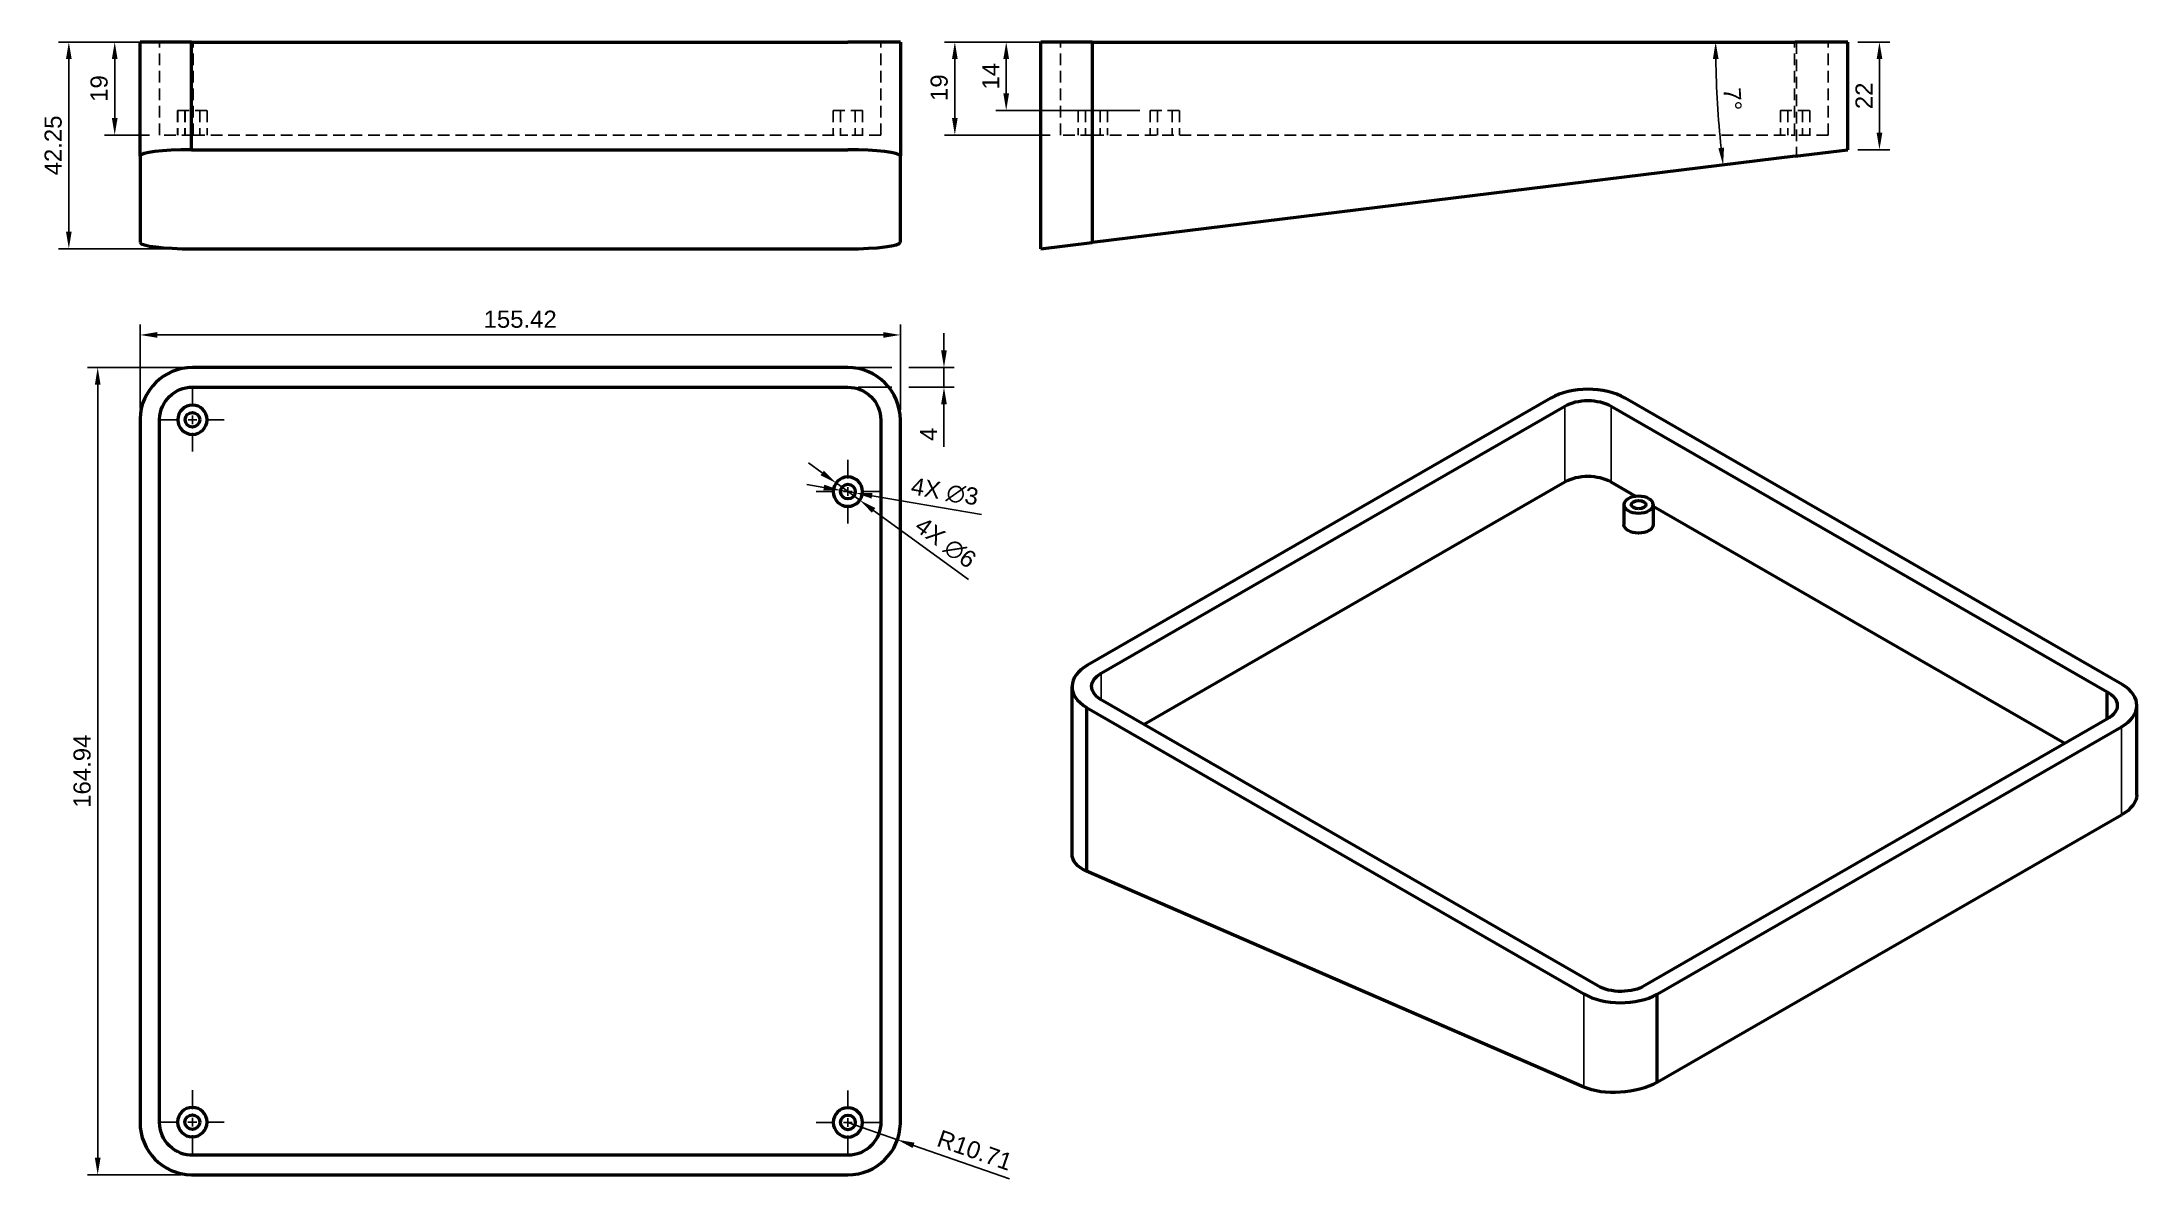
# Model space of a CAD drawing. Header units: millimetres. Extents: x 8 to 438, y 37 to 270.
import ezdxf

# ---------------------------------------------------------------- set-up
doc = ezdxf.new("R2010")
doc.units = ezdxf.units.MM
doc.header["$LTSCALE"] = 0.75
doc.linetypes.add('CENTER2', pattern=[28.575, 19.05, -3.175, 3.175, -3.175])
doc.linetypes.add('HIDDEN2', pattern=[4.7625, 3.175, -1.5875])
for name, color, linetype, lineweight in [('FD_Dimensions', 7, 'Continuous', 25), ('Hidden', 7, 'HIDDEN2', 25), ('Smart Centers', 7, 'CENTER2', 25), ('Visible', 7, 'Continuous', 50), ('Visible Narrow', 7, 'Continuous', 25)]:
    doc.layers.add(name, color=color, linetype=linetype, lineweight=lineweight)
doc.styles.get("Standard").update_dxf_attribs({"font": 'arial.ttf'})
doc.dimstyles.new('Dim-ISO-25', dxfattribs={"dimtxt": 3.5, "dimasz": 3.5, "dimexe": 2.1, "dimexo": 2.1, "dimgap": 1.4, "dimtad": 1, "dimzin": 12, "dimdsep": 46, "dimtxsty": 'Standard', "dimcen": 0, "dimazin": 3, "dimtp": 0.1, "dimtm": 0.1, "dimtfac": 0.714286, "dimtmove": 0, "dimatfit": 3, "dimfxl": 1, "dimtzin": 12, "dimarcsym": 0})

# ---------------------------------------------------------------- blocks, each defined once
blk = doc.blocks.new('*U1')
at = {"layer": 'Smart Centers', "color": 0, "ltscale": 0.75, "transparency": 16777216}
for p, q in [((0, 2.68), (0, 6.5)), ((-6.5, 0), (-2.68, 0)), ((2.68, 0), (6.5, 0)), ((0, -6.5), (0, -2.68))]:
    blk.add_line(p, q, dxfattribs=at)
at = {"layer": 'Smart Centers', "color": 0, "linetype": 'Continuous', "ltscale": 0.75, "transparency": 16777216}
for p, q in [((-0.89, 0), (0.89, 0)), ((0, -0.89), (0, 0.89))]:
    blk.add_line(p, q, dxfattribs=at)
blk = doc.blocks.new('*U2')
at = {"layer": 'Smart Centers', "color": 0, "ltscale": 0.75, "transparency": 16777216}
for p, q in [((0, 2.68), (0, 6.5)), ((-6.5, 0), (-2.68, 0)), ((2.68, 0), (6.5, 0)), ((0, -6.5), (0, -2.68))]:
    blk.add_line(p, q, dxfattribs=at)
at = {"layer": 'Smart Centers', "color": 0, "linetype": 'Continuous', "ltscale": 0.75, "transparency": 16777216}
for p, q in [((-0.89, 0), (0.89, 0)), ((0, -0.89), (0, 0.89))]:
    blk.add_line(p, q, dxfattribs=at)
blk = doc.blocks.new('*U3')
at = {"layer": 'Smart Centers', "color": 0, "ltscale": 0.75, "transparency": 16777216}
for p, q in [((0, 2.68), (0, 6.5)), ((-6.5, 0), (-2.68, 0)), ((2.68, 0), (6.5, 0)), ((0, -6.5), (0, -2.68))]:
    blk.add_line(p, q, dxfattribs=at)
at = {"layer": 'Smart Centers', "color": 0, "linetype": 'Continuous', "ltscale": 0.75, "transparency": 16777216}
for p, q in [((-0.89, 0), (0.89, 0)), ((0, -0.89), (0, 0.89))]:
    blk.add_line(p, q, dxfattribs=at)
blk = doc.blocks.new('*U4')
at = {"layer": 'Smart Centers', "color": 0, "ltscale": 0.75, "transparency": 16777216}
for p, q in [((0, 2.68), (0, 6.5)), ((-6.5, 0), (-2.68, 0)), ((2.68, 0), (6.5, 0)), ((0, -6.5), (0, -2.68))]:
    blk.add_line(p, q, dxfattribs=at)
at = {"layer": 'Smart Centers', "color": 0, "linetype": 'Continuous', "ltscale": 0.75, "transparency": 16777216}
for p, q in [((-0.89, 0), (0.89, 0)), ((0, -0.89), (0, 0.89))]:
    blk.add_line(p, q, dxfattribs=at)
blk = doc.blocks.new('*U5')
at = {"layer": 'Smart Centers', "color": 0, "ltscale": 0.75, "transparency": 16777216}
for p, q in [((0, 2.68), (0, 5)), ((-5, 0), (-2.68, 0)), ((2.68, 0), (5, 0)), ((0, -5), (0, -2.68))]:
    blk.add_line(p, q, dxfattribs=at)
at = {"layer": 'Smart Centers', "color": 0, "linetype": 'Continuous', "ltscale": 0.75, "transparency": 16777216}
for p, q in [((-0.89, 0), (0.89, 0)), ((0, -0.89), (0, 0.89))]:
    blk.add_line(p, q, dxfattribs=at)
blk = doc.blocks.new('*U6')
at = {"layer": 'Smart Centers', "color": 0, "ltscale": 0.75, "transparency": 16777216}
for p, q in [((0, 2.68), (0, 5)), ((-5, 0), (-2.68, 0)), ((2.68, 0), (5, 0)), ((0, -5), (0, -2.68))]:
    blk.add_line(p, q, dxfattribs=at)
at = {"layer": 'Smart Centers', "color": 0, "linetype": 'Continuous', "ltscale": 0.75, "transparency": 16777216}
for p, q in [((-0.89, 0), (0.89, 0)), ((0, -0.89), (0, 0.89))]:
    blk.add_line(p, q, dxfattribs=at)
blk = doc.blocks.new('*U7')
at = {"layer": 'Smart Centers', "color": 0, "ltscale": 0.75, "transparency": 16777216}
for p, q in [((0, 2.68), (0, 5)), ((-5, 0), (-2.68, 0)), ((2.68, 0), (5, 0)), ((0, -5), (0, -2.68))]:
    blk.add_line(p, q, dxfattribs=at)
at = {"layer": 'Smart Centers', "color": 0, "linetype": 'Continuous', "ltscale": 0.75, "transparency": 16777216}
for p, q in [((-0.89, 0), (0.89, 0)), ((0, -0.89), (0, 0.89))]:
    blk.add_line(p, q, dxfattribs=at)
blk = doc.blocks.new('*U8')
at = {"layer": 'Smart Centers', "color": 0, "ltscale": 0.75, "transparency": 16777216}
for p, q in [((0, 2.68), (0, 5)), ((-5, 0), (-2.68, 0)), ((2.68, 0), (5, 0)), ((0, -5), (0, -2.68))]:
    blk.add_line(p, q, dxfattribs=at)
at = {"layer": 'Smart Centers', "color": 0, "linetype": 'Continuous', "ltscale": 0.75, "transparency": 16777216}
for p, q in [((-0.89, 0), (0.89, 0)), ((0, -0.89), (0, 0.89))]:
    blk.add_line(p, q, dxfattribs=at)
blk = doc.blocks.new('*D21')
at = {"layer": 'Defpoints', "color": 0, "transparency": 16777216}
for p in [(38.89, 269.55), (13.85, 227.3), (39.12, 227.3)]:
    blk.add_point(p, dxfattribs=at)
at = {"layer": 'FD_Dimensions', "color": 0, "lineweight": -2, "transparency": 16777216}
for p, q in [((36.79, 269.55), (11.75, 269.55)), ((13.85, 266.05), (13.85, 230.8)), ((37.02, 227.3), (11.75, 227.3))]:
    blk.add_line(p, q, dxfattribs=at)
at = {"layer": 'FD_Dimensions', "color": 0, "transparency": 16777216}
for points in [[(13.27, 266.05), (14.43, 266.05), (13.85, 269.55)], [(13.27, 230.8), (14.43, 230.8), (13.85, 227.3)]]:
    blk.add_solid(points, dxfattribs=at)
at = {"layer": 'FD_Dimensions', "color": 0, "transparency": 16777216, "insert": (10.66, 248.42), "char_height": 3.5, "attachment_point": 5, "rotation": 90}
blk.add_mtext('42.25', dxfattribs=at)
blk = doc.blocks.new('*D22')
at = {"layer": 'Defpoints', "color": 0, "transparency": 16777216}
for p in [(223.01, 269.55), (366.75, 269.55), (351.15, 252.78), (366.75, 246.23), (223.01, 228.59)]:
    blk.add_point(p, dxfattribs=at)
at = {"layer": 'FD_Dimensions', "color": 0, "lineweight": -2, "transparency": 16777216}
blk.add_arc((556.64, 269.55), 206.17, 180.9727, 186.0273, dxfattribs=at)
at = {"layer": 'FD_Dimensions', "color": 0, "transparency": 16777216}
for points in [[(349.91, 266.05), (351.08, 266.06), (350.47, 269.55)], [(352.19, 247.97), (351.03, 247.84), (352, 244.42)]]:
    blk.add_solid(points, dxfattribs=at)
at = {"layer": 'FD_Dimensions', "color": 0, "transparency": 16777216, "insert": (353.95, 257.89), "char_height": 3.5, "attachment_point": 5, "rotation": 273.2938}
blk.add_mtext('7°', dxfattribs=at)
blk = doc.blocks.new('*D23')
at = {"layer": 'Defpoints', "color": 0, "transparency": 16777216}
for p in [(23.23, 269.55), (32.41, 269.55), (32.41, 250.55)]:
    blk.add_point(p, dxfattribs=at)
at = {"layer": 'FD_Dimensions', "color": 0, "lineweight": -2, "transparency": 16777216}
for p, q in [((30.31, 269.55), (21.13, 269.55)), ((23.23, 254.05), (23.23, 266.05)), ((30.31, 250.55), (21.13, 250.55))]:
    blk.add_line(p, q, dxfattribs=at)
at = {"layer": 'FD_Dimensions', "color": 0, "transparency": 16777216}
for points in [[(22.65, 266.05), (23.82, 266.05), (23.23, 269.55)], [(22.65, 254.05), (23.82, 254.05), (23.23, 250.55)]]:
    blk.add_solid(points, dxfattribs=at)
at = {"layer": 'FD_Dimensions', "color": 0, "transparency": 16777216, "insert": (20.05, 260.05), "char_height": 3.5, "attachment_point": 5, "rotation": 90}
blk.add_mtext('19', dxfattribs=at)
blk = doc.blocks.new('*D24')
at = {"layer": 'Defpoints', "color": 0, "transparency": 16777216}
for p in [(377.46, 269.55), (383.96, 269.55), (377.46, 247.55)]:
    blk.add_point(p, dxfattribs=at)
at = {"layer": 'FD_Dimensions', "color": 0, "lineweight": -2, "transparency": 16777216}
for p, q in [((379.56, 269.55), (386.06, 269.55)), ((383.96, 251.05), (383.96, 266.05)), ((379.56, 247.55), (386.06, 247.55))]:
    blk.add_line(p, q, dxfattribs=at)
at = {"layer": 'FD_Dimensions', "color": 0, "transparency": 16777216}
for points in [[(383.38, 266.05), (384.55, 266.05), (383.96, 269.55)], [(383.38, 251.05), (384.55, 251.05), (383.96, 247.55)]]:
    blk.add_solid(points, dxfattribs=at)
at = {"layer": 'FD_Dimensions', "color": 0, "transparency": 16777216, "insert": (380.81, 258.55), "char_height": 3.5, "attachment_point": 5, "rotation": 90}
blk.add_mtext('22', dxfattribs=at)
blk = doc.blocks.new('*D25')
at = {"layer": 'Defpoints', "color": 0, "transparency": 16777216}
for p in [(194.96, 269.55), (216.52, 269.55), (216.52, 250.55)]:
    blk.add_point(p, dxfattribs=at)
at = {"layer": 'FD_Dimensions', "color": 0, "lineweight": -2, "transparency": 16777216}
for p, q in [((214.42, 269.55), (192.86, 269.55)), ((194.96, 254.05), (194.96, 266.05)), ((214.42, 250.55), (192.86, 250.55))]:
    blk.add_line(p, q, dxfattribs=at)
at = {"layer": 'FD_Dimensions', "color": 0, "transparency": 16777216}
for points in [[(194.37, 266.05), (195.54, 266.05), (194.96, 269.55)], [(194.37, 254.05), (195.54, 254.05), (194.96, 250.55)]]:
    blk.add_solid(points, dxfattribs=at)
at = {"layer": 'FD_Dimensions', "color": 0, "transparency": 16777216, "insert": (191.77, 260.22), "char_height": 3.5, "attachment_point": 5, "rotation": 90}
blk.add_mtext('19', dxfattribs=at)
blk = doc.blocks.new('*D26')
at = {"layer": 'Defpoints', "color": 0, "transparency": 16777216}
for p in [(205.46, 269.55), (223.01, 269.55), (234.87, 255.55)]:
    blk.add_point(p, dxfattribs=at)
at = {"layer": 'FD_Dimensions', "color": 0, "lineweight": -2, "transparency": 16777216}
for p, q in [((220.91, 269.55), (203.36, 269.55)), ((205.46, 259.05), (205.46, 266.05)), ((232.77, 255.55), (203.36, 255.55))]:
    blk.add_line(p, q, dxfattribs=at)
at = {"layer": 'FD_Dimensions', "color": 0, "transparency": 16777216}
for points in [[(204.87, 266.05), (206.04, 266.05), (205.46, 269.55)], [(204.87, 259.05), (206.04, 259.05), (205.46, 255.55)]]:
    blk.add_solid(points, dxfattribs=at)
at = {"layer": 'FD_Dimensions', "color": 0, "transparency": 16777216, "insert": (202.3, 262.55), "char_height": 3.5, "attachment_point": 5, "rotation": 90}
blk.add_mtext('14', dxfattribs=at)
blk = doc.blocks.new('*D27')
at = {"layer": 'Defpoints', "color": 0, "transparency": 16777216}
for p in [(173.11, 203.03), (173.11, 199.03), (192.74, 199.03)]:
    blk.add_point(p, dxfattribs=at)
at = {"layer": 'FD_Dimensions', "color": 0, "lineweight": -2, "transparency": 16777216}
for p, q in [((192.74, 206.53), (192.74, 210.03)), ((175.21, 203.03), (182.07, 203.03)), ((185.57, 203.03), (194.84, 203.03)), ((192.74, 203.03), (192.74, 199.03)), ((175.21, 199.03), (182.07, 199.03)), ((185.57, 199.03), (194.84, 199.03)), ((192.74, 195.53), (192.74, 186.81))]:
    blk.add_line(p, q, dxfattribs=at)
at = {"layer": 'FD_Dimensions', "color": 0, "transparency": 16777216}
for points in [[(192.15, 206.53), (193.32, 206.53), (192.74, 203.03)], [(192.15, 195.53), (193.32, 195.53), (192.74, 199.03)]]:
    blk.add_solid(points, dxfattribs=at)
at = {"layer": 'FD_Dimensions', "color": 0, "transparency": 16777216, "insert": (189.59, 189.42), "char_height": 3.5, "attachment_point": 5, "rotation": 90}
blk.add_mtext('4', dxfattribs=at)
blk = doc.blocks.new('*D28')
at = {"layer": 'Defpoints', "color": 0, "transparency": 16777216}
for p in [(170.68, 179.45), (175.53, 175.92)]:
    blk.add_point(p, dxfattribs=at)
at = {"layer": 'FD_Dimensions', "color": 0, "lineweight": -2, "transparency": 16777216}
for p, q in [((167.85, 181.51), (165.02, 183.57)), ((170.68, 179.45), (175.53, 175.92)), ((197.73, 159.73), (178.36, 173.85))]:
    blk.add_line(p, q, dxfattribs=at)
at = {"layer": 'FD_Dimensions', "color": 0, "transparency": 16777216}
for points in [[(168.2, 181.98), (167.51, 181.04), (170.68, 179.45)], [(178.7, 174.33), (178.01, 173.38), (175.53, 175.92)]]:
    blk.add_solid(points, dxfattribs=at)
at = {"layer": 'FD_Dimensions', "color": 0, "transparency": 16777216, "insert": (193.05, 167.21), "char_height": 3.5, "attachment_point": 5, "rotation": 323.9119}
blk.add_mtext('4X ∅6', dxfattribs=at)
blk = doc.blocks.new('*D29')
at = {"layer": 'Defpoints', "color": 0, "transparency": 16777216}
for p in [(171.63, 177.94), (174.58, 177.43)]:
    blk.add_point(p, dxfattribs=at)
at = {"layer": 'FD_Dimensions', "color": 0, "lineweight": -2, "transparency": 16777216}
for p, q in [((168.18, 178.53), (164.73, 179.11)), ((171.63, 177.94), (174.58, 177.43)), ((200.41, 173.02), (178.03, 176.84))]:
    blk.add_line(p, q, dxfattribs=at)
at = {"layer": 'FD_Dimensions', "color": 0, "transparency": 16777216}
for points in [[(168.27, 179.1), (168.08, 177.95), (171.63, 177.94)], [(178.13, 177.42), (177.94, 176.27), (174.58, 177.43)]]:
    blk.add_solid(points, dxfattribs=at)
at = {"layer": 'FD_Dimensions', "color": 0, "transparency": 16777216, "insert": (192.89, 177.63), "char_height": 3.5, "attachment_point": 5, "rotation": 350.302}
blk.add_mtext('4X ∅3', dxfattribs=at)
blk = doc.blocks.new('*D30')
at = {"layer": 'Defpoints', "color": 0, "transparency": 16777216}
for p in [(173.11, 48.8), (183.22, 45.26)]:
    blk.add_point(p, dxfattribs=at)
at = {"layer": 'FD_Dimensions', "color": 0, "lineweight": -2, "transparency": 16777216}
for p, q in [((173.11, 48.8), (183.22, 45.26)), ((206.14, 37.24), (186.52, 44.11))]:
    blk.add_line(p, q, dxfattribs=at)
at = {"layer": 'FD_Dimensions', "color": 0, "transparency": 16777216}
blk.add_solid([(186.72, 44.66), (186.33, 43.56), (183.22, 45.26)], dxfattribs=at)
at = {"layer": 'FD_Dimensions', "color": 0, "transparency": 16777216, "insert": (199.04, 43.1), "char_height": 3.5, "attachment_point": 5, "rotation": 340.709}
blk.add_mtext('R10.71', dxfattribs=at)
blk = doc.blocks.new('*D31')
at = {"layer": 'Defpoints', "color": 0, "transparency": 16777216}
for p in [(39.12, 203.03), (19.75, 38.09), (38.89, 38.09)]:
    blk.add_point(p, dxfattribs=at)
at = {"layer": 'FD_Dimensions', "color": 0, "lineweight": -2, "transparency": 16777216}
for p, q in [((37.02, 203.03), (17.65, 203.03)), ((19.75, 199.53), (19.75, 41.59)), ((36.79, 38.09), (17.65, 38.09))]:
    blk.add_line(p, q, dxfattribs=at)
at = {"layer": 'FD_Dimensions', "color": 0, "transparency": 16777216}
for points in [[(19.17, 199.53), (20.34, 199.53), (19.75, 203.03)], [(19.17, 41.59), (20.34, 41.59), (19.75, 38.09)]]:
    blk.add_solid(points, dxfattribs=at)
at = {"layer": 'FD_Dimensions', "color": 0, "transparency": 16777216, "insert": (16.57, 120.56), "char_height": 3.5, "attachment_point": 5, "rotation": 90}
blk.add_mtext('164.94', dxfattribs=at)
blk = doc.blocks.new('*D32')
at = {"layer": 'Defpoints', "color": 0, "transparency": 16777216}
for p in [(183.82, 209.7), (28.41, 192.54), (183.82, 192.32)]:
    blk.add_point(p, dxfattribs=at)
at = {"layer": 'FD_Dimensions', "color": 0, "lineweight": -2, "transparency": 16777216}
for p, q in [((28.41, 194.64), (28.41, 211.8)), ((183.82, 194.42), (183.82, 211.8)), ((31.91, 209.7), (180.32, 209.7))]:
    blk.add_line(p, q, dxfattribs=at)
at = {"layer": 'FD_Dimensions', "color": 0, "transparency": 16777216}
for points in [[(31.91, 210.28), (31.91, 209.12), (28.41, 209.7)], [(180.32, 210.28), (180.32, 209.12), (183.82, 209.7)]]:
    blk.add_solid(points, dxfattribs=at)
at = {"layer": 'FD_Dimensions', "color": 0, "transparency": 16777216, "insert": (106.11, 212.89), "char_height": 3.5, "attachment_point": 5}
blk.add_mtext('155.42', dxfattribs=at)

msp = doc.modelspace()

# ---------------------------------------------------------------- linework, layer by layer
at = {"layer": 'Hidden', "extrusion": (0, 1, 0)}
for p, q in [((28.405, 246.235), (28.405, 269.551)), ((32.405, 250.551), (32.405, 269.551)), ((32.405, 250.551), (32.405, 269.551)), ((39.296, 250.551), (39.296, 269.551)), ((179.82, 250.551), (179.82, 269.551)), ((179.823, 250.551), (179.823, 269.551)), ((212.524, 269.551), (212.524, 227.299)), ((216.524, 250.551), (216.524, 269.551)), ((216.524, 250.551), (216.524, 269.551)), ((223.059, 250.551), (223.059, 269.551)), ((366.573, 250.551), (366.573, 269.551)), ((366.976, 269.551), (366.976, 246.263)), ((373.464, 250.551), (373.464, 269.551)), ((373.466, 250.551), (373.466, 269.551)), ((36.095, 255.551), (42.095, 255.551)), ((36.095, 255.551), (36.095, 250.551)), ((36.12, 255.551), (36.12, 250.551)), ((37.595, 255.551), (37.595, 250.551)), ((37.62, 255.551), (37.62, 250.551)), ((40.595, 255.551), (40.595, 250.551)), ((40.62, 255.551), (40.62, 250.551)), ((42.095, 255.551), (42.12, 255.551)), ((42.095, 255.551), (42.095, 250.551)), ((42.12, 255.551), (42.12, 250.551)), ((170.105, 255.551), (176.105, 255.551)), ((170.105, 255.551), (170.105, 250.551)), ((171.605, 255.551), (171.605, 250.551)), ((174.605, 255.551), (174.605, 250.551)), ((176.105, 255.551), (176.105, 250.551)), ((220.188, 255.551), (226.188, 255.551)), ((220.188, 255.551), (220.188, 250.551)), ((221.688, 255.551), (221.688, 250.551)), ((224.688, 255.551), (224.688, 250.551)), ((226.188, 255.551), (226.188, 250.551)), ((234.869, 255.551), (240.869, 255.551)), ((234.869, 255.551), (234.869, 250.551)), ((236.369, 255.551), (236.369, 250.551)), ((239.369, 255.551), (239.369, 250.551)), ((240.869, 255.551), (240.869, 250.551)), ((363.698, 255.551), (369.698, 255.551)), ((363.698, 255.551), (363.698, 250.551)), ((363.749, 255.551), (363.749, 250.551)), ((365.198, 255.551), (365.198, 250.551)), ((365.249, 255.551), (365.249, 250.551)), ((368.198, 255.551), (368.198, 250.551)), ((368.249, 255.551), (368.249, 250.551)), ((369.698, 255.551), (369.749, 255.551)), ((369.698, 255.551), (369.698, 250.551)), ((369.749, 255.551), (369.749, 250.551)), ((39.296, 250.551), (32.405, 250.551)), ((39.296, 250.551), (173.105, 250.551)), ((179.823, 250.551), (173.105, 250.551)), ((223.059, 250.551), (216.524, 250.551)), ((223.059, 250.551), (366.749, 250.551)), ((373.466, 250.551), (366.749, 250.551)), ((212.524, 227.299), (212.524, 227.299))]:
    msp.add_line(p, q, dxfattribs=at)
at = {"layer": 'Visible', "extrusion": (0, 1, 0)}
for p, q in [((38.893, 269.551), (28.405, 269.551)), ((28.405, 246.236), (28.405, 269.551)), ((38.893, 269.551), (173.103, 269.551)), ((38.893, 247.551), (38.893, 269.551)), ((183.82, 269.551), (173.103, 269.551)), ((183.82, 269.551), (183.82, 246.263)), ((223.012, 269.551), (212.524, 269.551)), ((212.524, 227.299), (212.524, 269.551)), ((223.012, 269.551), (223.012, 228.586)), ((223.012, 269.551), (366.747, 269.551)), ((377.464, 269.551), (366.747, 269.551)), ((377.464, 247.551), (377.464, 269.551)), ((28.405, 246.235), (28.405, 228.586)), ((38.893, 247.551), (173.103, 247.551)), ((183.82, 228.614), (183.82, 246.263)), ((366.747, 246.235), (223.012, 228.586)), ((366.747, 246.235), (377.464, 247.551)), ((212.524, 227.299), (223.012, 228.586)), ((39.122, 227.299), (173.107, 227.299))]:
    msp.add_line(p, q, dxfattribs=at)
at = {"layer": 'Visible'}
for p, q in [((173.107, 203.028), (39.122, 203.028)), ((39.121, 199.028), (173.107, 199.028)), ((28.405, 192.54), (28.405, 48.805)), ((32.405, 48.804), (32.405, 192.493)), ((179.82, 192.315), (179.82, 48.98)), ((183.82, 48.576), (183.82, 192.315)), ((173.105, 42.088), (39.296, 42.088)), ((38.893, 38.088), (173.103, 38.088))]:
    msp.add_line(p, q, dxfattribs=at)
at = {"layer": 'Visible', "extrusion": (0, 0.817547, 0.575862)}
for p, q in [((316.801, 196.788), (222.059, 142.23)), ((224.886, 140.601), (319.629, 195.16)), ((329.123, 195.16), (430.477, 136.794)), ((433.59, 138.258), (331.951, 196.788)), ((319.629, 179.626), (233.625, 130.1)), ((334.17, 176.719), (329.123, 179.626)), ((331.721, 175.021), (331.721, 170.934)), ((337.721, 175.021), (337.721, 170.934)), ((421.862, 126.221), (337.721, 174.675)), ((218.917, 103.637), (218.917, 137.865)), ((221.897, 133.596), (221.897, 100.105)), ((221.897, 133.596), (323.533, 75.067)), ((326.363, 76.695), (224.759, 135.205)), ((430.477, 131.182), (430.477, 136.794)), ((436.57, 115.688), (436.57, 133.989)), ((430.601, 131.253), (335.984, 76.767)), ((338.527, 74.974), (433.428, 129.624)), ((338.527, 56.988), (433.428, 111.638)), ((323.533, 56.005), (221.897, 100.105)), ((338.527, 56.988), (338.527, 74.974))]:
    msp.add_line(p, q, dxfattribs=at)
at = {"layer": 'Visible', "extrusion": (0, 0, -1)}
for centre in [(-39.12, 192.364), (-173.105, 177.683), (-39.095, 48.854), (-173.105, 48.803)]:
    msp.add_circle(centre, 3, dxfattribs=at)
at = {"layer": 'Visible'}
for centre in [(39.12, 192.364), (173.105, 177.683), (39.095, 48.854), (173.105, 48.803)]:
    msp.add_circle(centre, 1.5, dxfattribs=at)
for centre, start, end in [((39.116, 192.315), 89.96688, 178.79561), ((173.107, 192.315), 0, 90), ((39.118, 48.799), 179.96688, 268.79561), ((173.109, 48.801), 269.96688, 358.79561)]:
    msp.add_arc(centre, 10.713, start, end, dxfattribs=at)
at = {"layer": 'Visible', "extrusion": (0, 0, -1)}
for centre, start, end in [((-39.116, 192.315), 1.52149, 90.03985), ((-173.107, 192.315), 90, 180), ((-39.118, 48.799), 268.47851, 0.03985), ((-173.109, 48.801), 178.47851, 270.03985)]:
    msp.add_arc(centre, 6.713, start, end, dxfattribs=at)
at = {"layer": 'Visible'}
for centre, major_axis, ratio, start_param, end_param in [((39.118, 246.236), (10.713, 0), 0.1227846, 1.5918169, 3.1421706), ((173.109, 246.235), (-10.713, 0), 0.1227846, 3.1626132, 4.712967), ((39.116, 228.614), (-10.713, 0), 0.1227846, 0.0210205, 1.5713743), ((173.107, 228.614), (10.713, 0), 0.1227846, 4.712389, 6.2831853), ((324.376, 192.426), (10.713, 0), 0.5758617, 0.7853982, 2.3561945), ((324.376, 176.893), (6.713, 0), 0.5758617, 0.7853982, 2.3561945), ((334.721, 175.021), (-1.5, 0), 0.5758617, 1.5707963, 7.8539816), ((229.63, 137.865), (-10.713, 0), 0.5758617, -0.7859761, 0.7643776), ((425.857, 133.989), (10.713, 0), 0.5758617, -0.7859761, 0.7643776), ((331.113, 79.427), (10.713, 0), 0.5758617, 3.9264128, 5.4767666)]:
    msp.add_ellipse(centre, major_axis=major_axis, ratio=ratio, start_param=start_param, end_param=end_param, dxfattribs=at)
at = {"layer": 'Visible', "extrusion": (4.73999e-17, -5.55112e-17, -1)}
msp.add_ellipse((324.376, 192.426), major_axis=(-6.713, 0), ratio=0.5758617, start_param=0.7853982, end_param=2.3561945, dxfattribs=at)
at = {"layer": 'Visible', "extrusion": (4.27321e-17, 1.66533e-16, -1)}
for centre, major_axis, end_param in [((334.721, 175.021), (3, 0), 9.424778), ((334.721, 170.934), (-3, 0), 6.2831853)]:
    msp.add_ellipse(centre, major_axis=major_axis, ratio=0.5758617, start_param=3.1415927, end_param=end_param, dxfattribs=at)
at = {"layer": 'Visible', "extrusion": (7.63538e-17, -8.47698e-33, -1)}
msp.add_ellipse((229.63, 137.865), major_axis=(-6.713, 0), ratio=0.5758617, start_param=-0.7588432, end_param=0.7860937, dxfattribs=at)
at = {"layer": 'Visible', "extrusion": (1.54897e-16, 2.22045e-16, -1)}
msp.add_ellipse((425.857, 133.989), major_axis=(6.713, 0), ratio=0.5758617, start_param=-0.8119531, end_param=0.7860936, dxfattribs=at)
at = {"layer": 'Visible', "extrusion": (1.79602e-16, 1.70705e-17, -1)}
msp.add_ellipse((425.857, 114.927), major_axis=(10.701, 1.017), ratio=0.5014975, start_param=0.0476294, end_param=0.8336056, dxfattribs=at)
at = {"layer": 'Visible', "extrusion": (-1.76992e-17, 3.32886e-16, -1)}
msp.add_ellipse((229.63, 104.398), major_axis=(10.701, 1.017), ratio=0.5014975, start_param=2.4248445, end_param=3.1892221, dxfattribs=at)
at = {"layer": 'Visible', "extrusion": (1.2834e-16, -5.55112e-17, -1)}
msp.add_ellipse((331.113, 79.427), major_axis=(-6.713, 0), ratio=0.5758617, start_param=3.9004359, end_param=5.4984826, dxfattribs=at)
at = {"layer": 'Visible', "extrusion": (-4.3675e-17, 3.86178e-16, -1)}
msp.add_ellipse((331.113, 60.366), major_axis=(10.701, 1.017), ratio=0.5014975, start_param=0.8540481, end_param=2.4044019, dxfattribs=at)
at = {"layer": 'Visible Narrow', "extrusion": (0, 0.817547, 0.575862)}
for p, q in [((319.629, 179.626), (319.629, 195.16)), ((329.123, 179.626), (329.123, 195.16)), ((224.886, 135.132), (224.886, 140.601)), ((433.428, 129.624), (433.428, 111.638)), ((323.533, 56.005), (323.533, 75.067))]:
    msp.add_line(p, q, dxfattribs=at)

# ---------------------------------------------------------------- block references
at = {"layer": 'Smart Centers', "ltscale": 0.75}
for name, p in [('*U2', (39.12, 192.364)), ('*U6', (39.12, 192.364)), ('*U4', (173.105, 177.683)), ('*U8', (173.105, 177.683)), ('*U1', (39.095, 48.854)), ('*U5', (39.095, 48.854)), ('*U3', (173.105, 48.803)), ('*U7', (173.105, 48.803))]:
    msp.add_blockref(name, p, dxfattribs=at)

# ---------------------------------------------------------------- dimensions: what is measured, and where the dimension line sits
at = {"layer": 'FD_Dimensions'}
for base, p1, p2, angle, override, picture, middle in [((13.849, 227.299), (38.893, 269.551), (39.122, 227.299), 90, {"dimlfac": 1, "dimclrd": 0, "dimclre": 0}, '*D21', (10.662, 248.425)), ((205.457, 269.551), (234.869, 255.551), (223.012, 269.551), 90, {"dimlfac": 1, "dimclrd": 0, "dimclre": 0, "dimtmove": 0}, '*D26', (202.3, 262.551)), ((192.737, 199.028), (173.107, 203.028), (173.107, 199.028), 270, {"dimlfac": 1, "dimclrd": 0, "dimclre": 0}, '*D27', (189.587, 189.418))]:
    dim = msp.add_linear_dim(base=base, p1=p1, p2=p2, angle=angle, dimstyle='Dim-ISO-25', override=override, dxfattribs=at)
    dim.commit()
    dim.dimension.update_dxf_attribs({"geometry": picture, "text_midpoint": middle})
for p1, p2, distance, picture, middle in [((32.405, 250.551), (32.405, 269.551), 9.171, '*D23', (20.047, 260.051)), ((377.464, 247.551), (377.464, 269.551), -6.5, '*D24', (380.807, 258.551))]:
    dim = msp.add_aligned_dim(p1=p1, p2=p2, distance=distance, dimstyle='Dim-ISO-25', override={"dimlfac": 1, "dimclrd": 0, "dimclre": 0}, dxfattribs=at)
    dim.commit()
    dim.dimension.update_dxf_attribs({"geometry": picture, "text_midpoint": middle})
for base, p1, p2, angle, override, picture, middle, dimtype in [((194.957, 269.551), (216.524, 250.551), (216.524, 269.551), 90, {"dimlfac": 1, "dimtmove": 0}, '*D25', (194.957, 260.216), 161), ((19.754, 38.088), (39.122, 203.028), (38.893, 38.088), 270, {"dimlfac": 1}, '*D31', (19.754, 120.558), 160)]:
    dim = msp.add_linear_dim(base=base, p1=p1, p2=p2, angle=angle, dimstyle='Dim-ISO-25', override=override, dxfattribs=at)
    dim.commit()
    dim.dimension.update_dxf_attribs({"geometry": picture, "text_midpoint": middle, "dimtype": dimtype})
dim = msp.add_angular_dim_2l(base=(351.151, 252.777), line1=((366.747, 246.235), (223.012, 228.586)), line2=((223.012, 269.551), (366.747, 269.551)), dimstyle='Dim-ISO-25', override={"dimlfac": 1}, dxfattribs=at)
dim.commit()
dim.dimension.update_dxf_attribs({"geometry": '*D22', "text_midpoint": (350.808, 257.705), "dimtype": 162})
dim = msp.add_linear_dim(base=(183.820182979, 209.70100842), p1=(28.405182979, 192.540347701), p2=(183.820182979, 192.315227903), dimstyle='Dim-ISO-25', override={"dimlfac": 1, "dimclrd": 0, "dimclre": 0}, dxfattribs=at)
dim.commit()
dim.dimension.update_dxf_attribs({"geometry": '*D32', "text_midpoint": (106.112682979, 212.888013877)})
for p1, p2, picture, middle in [((171.627, 177.936), (174.584, 177.43), '*D29', (192.337, 174.396)), ((170.681, 179.45), (175.53, 175.916), '*D28', (191.116, 164.555))]:
    dim = msp.add_diameter_dim_2p(p1=p1, p2=p2, text='4X <>', dimstyle='Dim-ISO-25', override={"dimlfac": 1}, dxfattribs=at)
    dim.commit()
    dim.dimension.update_dxf_attribs({"geometry": picture, "text_midpoint": middle, "dimtype": 163})
dim = msp.add_radius_dim(center=(173.109, 48.801), mpoint=(183.221, 45.262), dimstyle='Dim-ISO-25', override={"dimlfac": 1, "dimse1": 1, "dimclrd": 0, "dimclre": 0}, dxfattribs=at)
dim.commit()
dim.dimension.update_dxf_attribs({"geometry": '*D30', "text_midpoint": (199.038, 43.102)})

doc.saveas('drawing.dxf')
